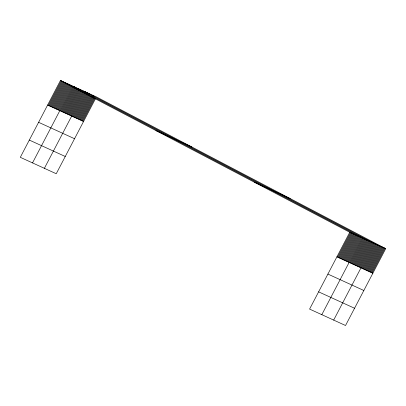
<?xml version="1.0" encoding="UTF-8"?>
<svg xmlns="http://www.w3.org/2000/svg" width="406" height="406" viewBox="0 0 406 406"><rect width="100%" height="100%" fill="white"/><g stroke="black" fill="none" stroke-linecap="round" stroke-linejoin="round"><path stroke-width="0.61" d="M385.7 248.68L349.759 232.262L309.595 309.088L345.536 325.505L385.7 248.68L96.405 96.912L60.464 80.495L20.3 157.32L56.241 173.738L95.527 98.587M48.385 105.408L61.23 80.845M49.151 105.758L61.991 81.195M49.913 106.108L62.757 81.54M50.679 106.453L63.519 81.89M51.44 106.803L64.285 82.24M52.207 107.154L65.046 82.591M52.968 107.504L65.808 82.936M53.734 107.849L66.574 83.286M54.495 108.199L67.335 83.636M55.257 108.549L68.101 83.981M56.023 108.899L68.863 84.331M56.784 109.244L69.629 84.681M57.55 109.595L70.39 85.032M58.312 109.945L71.157 85.377M59.078 110.29L71.629 86.285M32.521 162.902L72.39 86.635M60.58 110.98L73.425 86.417M61.326 111.32L74.166 86.752M62.067 111.655L74.907 87.092M62.808 111.995L75.648 87.432M63.549 112.335L76.1 88.33M64.29 112.675L76.841 88.665M65.031 113.01L77.582 89.005M65.772 113.35L78.612 88.787M66.513 113.69L79.353 89.122M67.254 114.025L80.094 89.462M67.995 114.365L80.84 89.802M68.736 114.705L80.997 91.259M69.477 115.045L81.738 91.594M70.218 115.38L83.063 90.817M70.959 115.72L83.803 91.157M44.381 168.323L84.544 91.492L373.84 243.26L333.676 320.085M72.441 116.395L85.285 91.832M73.187 116.735L85.443 93.289M73.928 117.075L86.184 93.629M74.668 117.415L87.508 92.847M75.409 117.75L88.249 93.187M76.15 118.09L88.99 93.527M76.891 118.43L89.731 93.862M77.632 118.765L89.599 95.877M78.373 119.105L90.34 96.217M79.114 119.445L91.081 96.557M79.855 119.785L91.822 96.892M80.596 120.12L93.441 95.557M81.337 120.46L93.304 97.572M82.078 120.8L94.045 97.907M82.819 121.135L94.786 98.247M337.68 257.176L350.525 232.613M338.447 257.526L351.286 232.958M339.208 257.871L352.053 233.308M339.974 258.221L352.814 233.658M340.735 258.571L353.58 234.008M341.502 258.921L354.342 234.353M342.263 259.267L355.108 234.704M343.029 259.617L355.869 235.054M343.791 259.967L356.635 235.404M344.557 260.317L357.397 235.749M345.318 260.662L358.163 236.099M346.085 261.012L358.924 236.449M346.846 261.362L359.691 236.799M347.612 261.713L360.452 237.145M348.373 262.058L361.218 237.495M321.816 314.67L361.979 237.845L72.684 86.077M349.881 262.748L362.72 238.18M350.622 263.088L363.461 238.52M351.363 263.423L364.202 238.86M352.103 263.763L364.943 239.2M352.844 264.103L365.684 239.535M353.585 264.438L366.425 239.875M354.326 264.778L367.166 240.215M355.067 265.118L367.912 240.55M355.808 265.458L368.653 240.89M356.549 265.793L369.394 241.23M357.29 266.133L370.135 241.57M358.031 266.473L370.876 241.905M358.772 266.808L371.617 242.245M359.513 267.148L372.358 242.585M360.254 267.488L373.099 242.925M361.741 268.163L374.581 243.6M362.482 268.503L375.322 243.94M363.223 268.843L376.063 244.275M363.964 269.178L376.804 244.615M364.705 269.518L377.544 244.955M365.446 269.858L378.285 245.295M366.187 270.198L379.026 245.63M366.928 270.533L379.772 245.97M367.669 270.873L380.513 246.31M368.409 271.213L381.254 246.645M369.15 271.548L381.995 246.985M369.891 271.888L382.736 247.325M370.632 272.228L383.477 247.665M371.373 272.568L384.218 248M372.114 272.903L384.959 248.34M155.929 130.58L191.871 146.992M254.293 182.177L290.234 198.595M47.624 105.058L83.56 121.475M336.919 256.825L372.86 273.243M38.606 122.307L74.547 138.72M327.901 274.075L363.842 290.488M29.318 140.075L65.254 156.493M318.614 291.843L354.555 308.261M60.464 80.495L349.759 232.262"/></g></svg>
